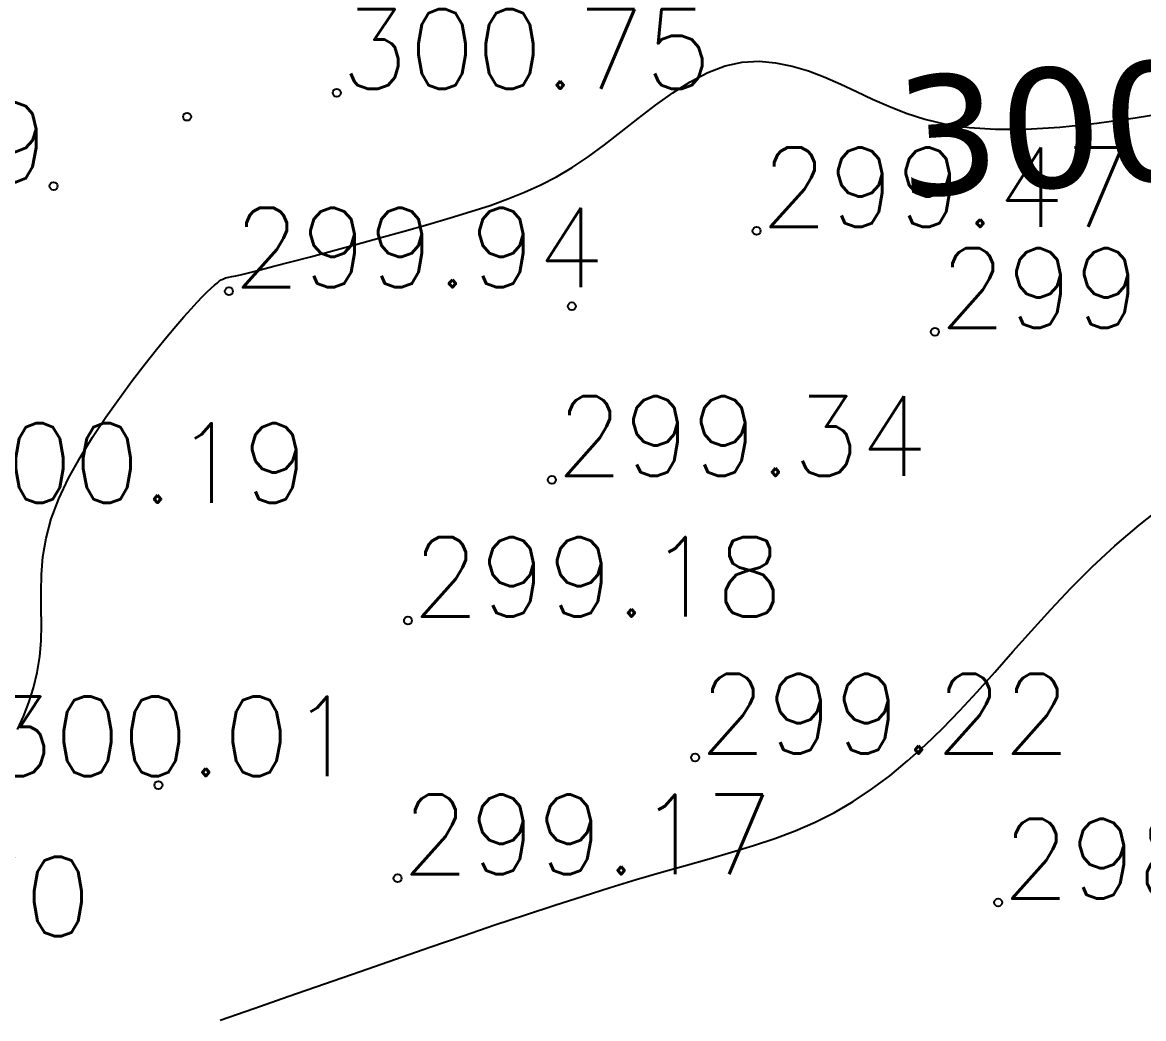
# Model space of a CAD drawing. Extents: x 524954 to 526204, y 9523489 to 9524010.
# Drawn here: x 525997.23 to 526011.32, y 9523784.36 to 9523796.88 of the extents above; entities that cross this region are included whole.
import ezdxf
from ezdxf.enums import TextEntityAlignment as Align

# ---------------------------------------------------------------- set-up
doc = ezdxf.new("R2010")
doc.units = 0
doc.header["$PDMODE"] = 33
doc.header["$PDSIZE"] = 0.1
for name, color, linetype in [('CN_01_00', 3, 'Continuous'), ('CN_10_00', 1, 'Continuous'), ('Cotation Courbes de niveau', 7, 'Continuous'), ('TopoAlt', 3, 'Continuous'), ('TOPOJIS', 7, 'Continuous')]:
    doc.layers.add(name, color=color, linetype=linetype)
doc.styles.add('Simplex 1.0', font='Simplex.shx', dxfattribs={"width": 0.99, "height": 1})
doc.styles.add('Verdana 1.0', font='verdana.ttf', dxfattribs={"width": 0.99, "height": 1})

# ---------------------------------------------------------------- blocks, each defined once
blk = doc.blocks.new('TCPOINT M')
at = {"color": 0}
blk.add_point((0, 0), dxfattribs=at)
at = {"layer": 'TopoAlt', "style": 'Simplex 1.0', "width": 0.99}
blk.add_attdef('ALT', (0.15, 0.15), '', height=1, dxfattribs=at)

msp = doc.modelspace()

# ---------------------------------------------------------------- linework, layer by layer
at = {"layer": 'CN_01_00', "elevation": 299, "flags": 128}
msp.add_lwpolyline([(525999.713, 9523784.337), (526000.136, 9523784.484), (526000.575, 9523784.638), (526001.022, 9523784.794), (526001.471, 9523784.951), (526001.916, 9523785.106), (526002.349, 9523785.256), (526002.766, 9523785.399), (526003.166, 9523785.535), (526003.55, 9523785.663), (526003.919, 9523785.784), (526004.273, 9523785.897), (526004.614, 9523786.004), (526004.941, 9523786.104), (526005.257, 9523786.196), (526005.562, 9523786.283), (526005.856, 9523786.366), (526006.14, 9523786.448), (526006.415, 9523786.532), (526006.681, 9523786.621), (526006.939, 9523786.718), (526007.189, 9523786.826), (526007.432, 9523786.948), (526007.669, 9523787.086), (526007.899, 9523787.24), (526008.126, 9523787.41), (526008.349, 9523787.595), (526008.57, 9523787.794), (526008.789, 9523788.005), (526009.008, 9523788.23), (526009.227, 9523788.466), (526009.449, 9523788.713), (526009.675, 9523788.969), (526009.908, 9523789.231), (526010.15, 9523789.497), (526010.403, 9523789.766), (526010.671, 9523790.034), (526010.956, 9523790.299), (526011.26, 9523790.559), (526011.584, 9523790.812)], dxfattribs=at)
at = {"layer": 'CN_10_00', "elevation": 300, "flags": 128}
msp.add_lwpolyline([(525997.168, 9523787.99), (525997.24, 9523788.154), (525997.308, 9523788.33), (525997.367, 9523788.516), (525997.415, 9523788.709), (525997.448, 9523788.906), (525997.464, 9523789.105), (525997.467, 9523789.306), (525997.465, 9523789.512), (525997.463, 9523789.722), (525997.468, 9523789.938), (525997.486, 9523790.162), (525997.525, 9523790.394), (525997.59, 9523790.636), (525997.686, 9523790.888), (525997.808, 9523791.147), (525997.952, 9523791.407), (525998.11, 9523791.665), (525998.277, 9523791.916), (525998.447, 9523792.156), (525998.613, 9523792.381), (525998.771, 9523792.585), (525998.914, 9523792.766), (525999.042, 9523792.924), (525999.157, 9523793.06), (525999.258, 9523793.178), (525999.348, 9523793.278), (525999.426, 9523793.362), (525999.493, 9523793.431), (525999.551, 9523793.489), (525999.599, 9523793.535), (525999.64, 9523793.572), (525999.674, 9523793.601), (525999.702, 9523793.623), (525999.726, 9523793.639), (525999.746, 9523793.65), (525999.765, 9523793.658), (525999.782, 9523793.664), (525999.801, 9523793.669), (525999.824, 9523793.674), (525999.859, 9523793.682), (525999.911, 9523793.693), (525999.984, 9523793.71), (526000.084, 9523793.734), (526000.217, 9523793.768), (526000.389, 9523793.811), (526000.601, 9523793.867), (526000.849, 9523793.932), (526001.124, 9523794.005), (526001.417, 9523794.085), (526001.72, 9523794.168), (526002.024, 9523794.253), (526002.321, 9523794.338), (526002.603, 9523794.421), (526002.864, 9523794.5), (526003.104, 9523794.577), (526003.328, 9523794.657), (526003.539, 9523794.741), (526003.742, 9523794.833), (526003.94, 9523794.935), (526004.137, 9523795.052), (526004.336, 9523795.185), (526004.541, 9523795.336), (526004.751, 9523795.499), (526004.965, 9523795.668), (526005.182, 9523795.834), (526005.401, 9523795.991), (526005.62, 9523796.13), (526005.839, 9523796.245), (526006.057, 9523796.329), (526006.271, 9523796.375), (526006.484, 9523796.387), (526006.693, 9523796.369), (526006.901, 9523796.327), (526007.106, 9523796.265), (526007.309, 9523796.188), (526007.511, 9523796.1), (526007.711, 9523796.007), (526007.91, 9523795.912), (526008.115, 9523795.821), (526008.332, 9523795.736), (526008.568, 9523795.661), (526008.829, 9523795.599), (526009.123, 9523795.555), (526009.456, 9523795.532), (526009.835, 9523795.533), (526010.262, 9523795.56), (526010.727, 9523795.61), (526011.212, 9523795.676), (526011.701, 9523795.755)], dxfattribs=at)

# ---------------------------------------------------------------- block references
at = {"layer": 'TOPOJIS'}
ref = msp.add_blockref('TCPOINT M', (526001.178, 9523795.991, 300.75), dxfattribs=at)
ref.add_attrib('ALT', '300.75', (526001.228, 9523796.041, 300.75), dxfattribs={"layer": 'TopoAlt', "height": 1, "style": 'Simplex 1.0', "width": 0.99})
ref = msp.add_blockref('TCPOINT M', (525997.619, 9523794.819, 300.69), dxfattribs=at)
ref.add_attrib('ALT', '300.69', dxfattribs={"layer": 'TopoAlt', "height": 1, "style": 'Simplex 1.0', "width": 0.99}).set_placement((525997.569, 9523794.869, 300.69), align=Align.RIGHT)
for p in [(525999.297, 9523795.691, 300.68), (526004.132, 9523793.309, 299.43), (525998.937, 9523787.293, 299.84)]:
    msp.add_blockref('TCPOINT M', p, dxfattribs=at)
ref = msp.add_blockref('TCPOINT M', (526006.453, 9523794.255, 299.47), dxfattribs=at)
ref.add_attrib('ALT', '299.47', (526006.503, 9523794.305, 299.47), dxfattribs={"layer": 'TopoAlt', "height": 1, "style": 'Simplex 1.0', "width": 0.99})
ref = msp.add_blockref('TCPOINT M', (525999.823, 9523793.497, 299.94), dxfattribs=at)
ref.add_attrib('ALT', '299.94', (525999.873, 9523793.547, 299.94), dxfattribs={"layer": 'TopoAlt', "height": 1, "style": 'Simplex 1.0', "width": 0.99})
ref = msp.add_blockref('TCPOINT M', (526008.694, 9523792.988, 299.44), dxfattribs=at)
ref.add_attrib('ALT', '299.44', (526008.744, 9523793.038, 299.44), dxfattribs={"layer": 'TopoAlt', "height": 1, "style": 'Simplex 1.0', "width": 0.99})
ref = msp.add_blockref('TCPOINT M', (526003.882, 9523791.128, 299.34), dxfattribs=at)
ref.add_attrib('ALT', '299.34', (526003.932, 9523791.178, 299.34), dxfattribs={"layer": 'TopoAlt', "height": 1, "style": 'Simplex 1.0', "width": 0.99})
ref = msp.add_blockref('TCPOINT M', (525996.119, 9523790.789, 300.19), dxfattribs=at)
ref.add_attrib('ALT', '300.19', (525996.169, 9523790.839, 300.19), dxfattribs={"layer": 'TopoAlt', "height": 1, "style": 'Simplex 1.0', "width": 0.99})
ref = msp.add_blockref('TCPOINT M', (526002.073, 9523789.359, 299.18), dxfattribs=at)
ref.add_attrib('ALT', '299.18', (526002.123, 9523789.409, 299.18), dxfattribs={"layer": 'TopoAlt', "height": 1, "style": 'Simplex 1.0', "width": 0.99})
ref = msp.add_blockref('TCPOINT M', (526005.681, 9523787.639, 299.22), dxfattribs=at)
ref.add_attrib('ALT', '299.22', (526005.731, 9523787.689, 299.22), dxfattribs={"layer": 'TopoAlt', "height": 1, "style": 'Simplex 1.0', "width": 0.99})
ref = msp.add_blockref('TCPOINT M', (525996.724, 9523787.355, 300.01), dxfattribs=at)
ref.add_attrib('ALT', '300.01', (525996.774, 9523787.405, 300.01), dxfattribs={"layer": 'TopoAlt', "height": 1, "style": 'Simplex 1.0', "width": 0.99})
ref = msp.add_blockref('TCPOINT M', (526001.943, 9523786.122, 299.17), dxfattribs=at)
ref.add_attrib('ALT', '299.17', (526001.993, 9523786.172, 299.17), dxfattribs={"layer": 'TopoAlt', "height": 1, "style": 'Simplex 1.0', "width": 0.99})
ref = msp.add_blockref('TCPOINT M', (526009.489, 9523785.817, 298.76), dxfattribs=at)
ref.add_attrib('ALT', '298.76', (526009.539, 9523785.867, 298.76), dxfattribs={"layer": 'TopoAlt', "height": 1, "style": 'Simplex 1.0', "width": 0.99})
ref = msp.add_blockref('TCPOINT M', (525993.381, 9523785.342, 299.7), dxfattribs=at)
ref.add_attrib('ALT', '299.70', (525993.431, 9523785.392, 299.7), dxfattribs={"layer": 'TopoAlt', "height": 1, "style": 'Simplex 1.0', "width": 0.99})

# ---------------------------------------------------------------- texts
at = {"layer": 'Cotation Courbes de niveau', "style": 'Verdana 1.0', "width": 0.99}
msp.add_text('300', height=1.5, rotation=3.6509, dxfattribs=at).set_placement((526010.148, 9523795.553, 300), align=Align.MIDDLE_CENTER)

doc.saveas('drawing.dxf')
